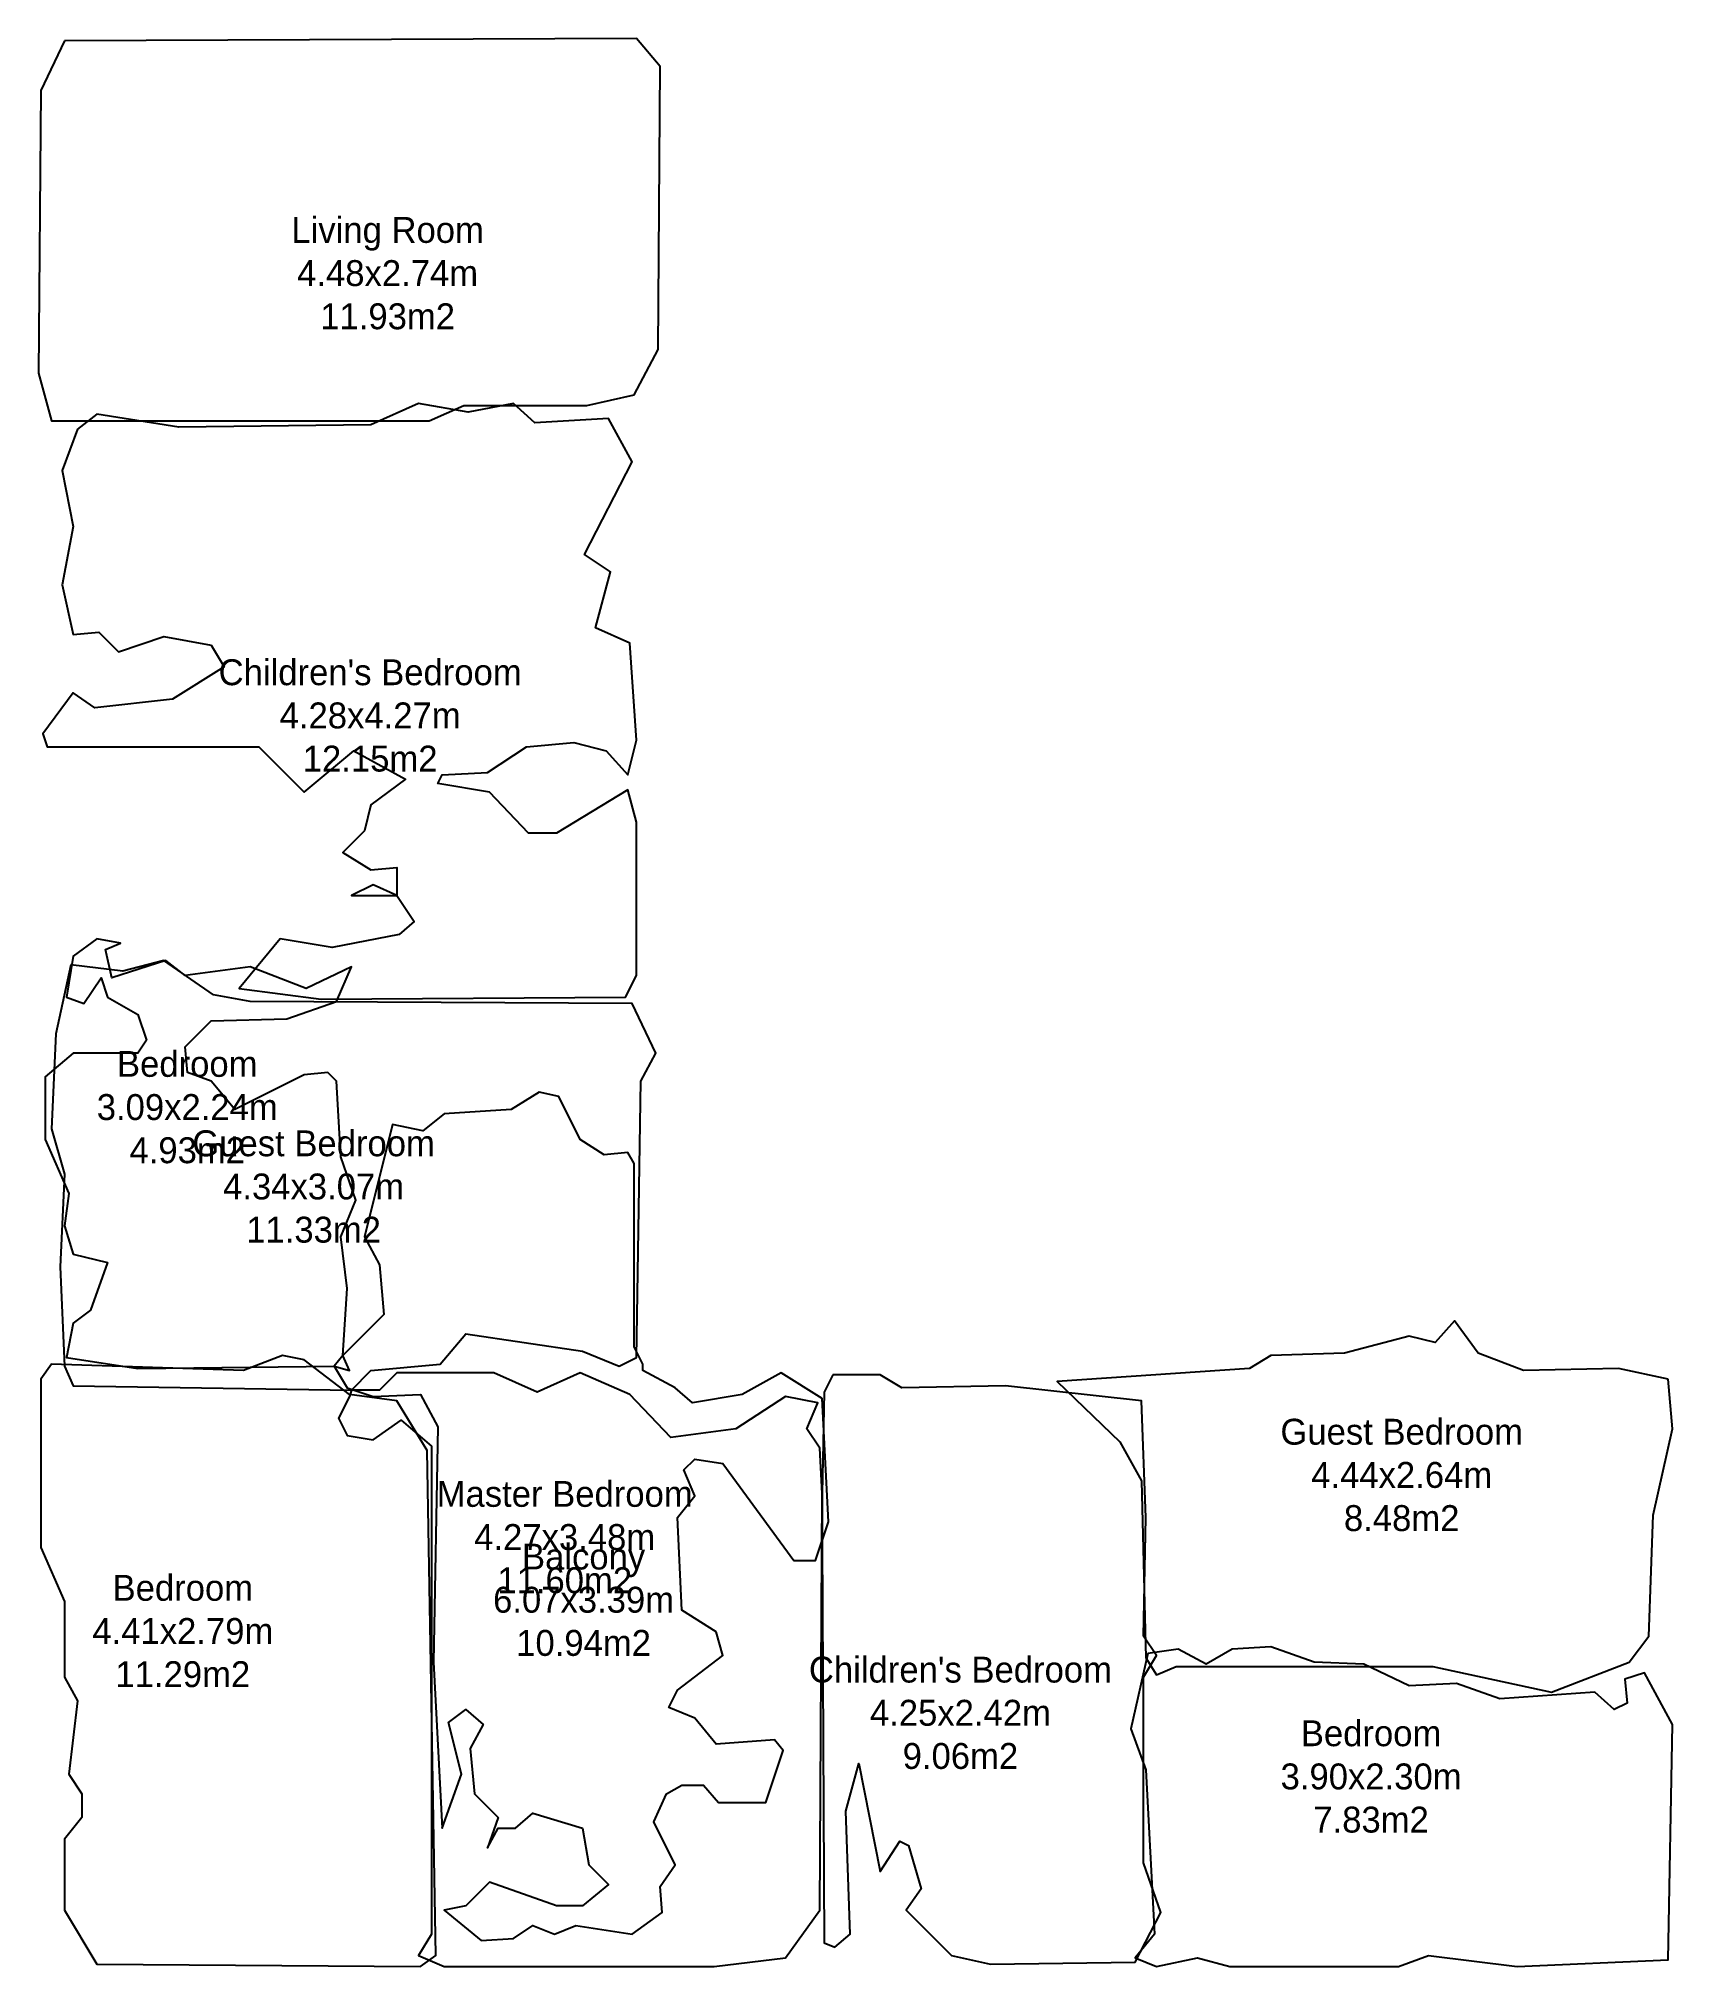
# Model space of a CAD drawing. Header units: metres. Extents: x 127 to 884, y 65 to 958.
import ezdxf

# ---------------------------------------------------------------- set-up
doc = ezdxf.new("R2010")
doc.units = ezdxf.units.M
doc.layers.add('DIMENSIONS', color=7, linetype='Continuous')
doc.layers.add('Living Area', color=1, linetype='Continuous')

msp = doc.modelspace()

# ---------------------------------------------------------------- linework, layer by layer
at = {"layer": 'Living Area'}
for points in [[(139, 957), (128, 934), (127, 803), (133, 781), (308, 781), (324, 788), (381, 788), (403, 793), (414, 814), (415, 945), (404, 958)], [(145, 777), (138, 758), (143, 732), (138, 705), (143, 682), (155, 683), (164, 674), (185, 681), (207, 677), (213, 667), (189, 652), (153, 648), (143, 655), (129, 636), (131, 630), (229, 630), (250, 609), (273, 628), (297, 615), (281, 603), (278, 591), (268, 581), (281, 573), (293, 574), (293, 561), (282, 566), (272, 561), (293, 561), (301, 549), (294, 543), (263, 537), (239, 541), (220, 518), (258, 513), (399, 514), (404, 524), (404, 595), (400, 610), (367, 590), (354, 590), (336, 609), (312, 613), (314, 617), (335, 618), (353, 630), (375, 632), (390, 628), (400, 617), (404, 633), (401, 678), (385, 685), (392, 711), (380, 719), (402, 762), (391, 782), (357, 780), (347, 789), (326, 785), (303, 789), (281, 779), (192, 778), (154, 784)], [(154, 541), (143, 533), (140, 514), (148, 511), (156, 523), (159, 514), (173, 506), (177, 494), (173, 488), (143, 488), (130, 477), (130, 448), (141, 423), (139, 408), (143, 395), (159, 391), (151, 369), (143, 363), (140, 347), (173, 342), (264, 343), (271, 341), (268, 348), (270, 379), (267, 403), (274, 420), (267, 440), (265, 475), (261, 479), (250, 478), (218, 462), (207, 475), (196, 479), (195, 491), (207, 503), (242, 504), (265, 512), (272, 528), (251, 518), (225, 528), (195, 524), (186, 531), (161, 523), (158, 536), (165, 539)], [(142, 529), (135, 497), (133, 453), (139, 432), (137, 389), (139, 343), (143, 334), (272, 332), (281, 341), (313, 344), (325, 358), (379, 350), (396, 343), (404, 347), (406, 475), (413, 488), (402, 511), (225, 512), (208, 515), (185, 531), (166, 526)], [(359, 470), (346, 462), (315, 460), (305, 452), (291, 455), (278, 403), (285, 390), (287, 367), (268, 348), (264, 343), (270, 333), (282, 329), (304, 330), (312, 315), (310, 206), (314, 129), (323, 154), (317, 178), (325, 184), (333, 177), (327, 166), (329, 145), (340, 134), (335, 120), (340, 129), (348, 129), (356, 136), (379, 129), (382, 112), (391, 103), (379, 93), (367, 93), (336, 104), (325, 93), (315, 91), (332, 77), (347, 78), (356, 84), (366, 80), (376, 84), (402, 80), (416, 90), (415, 102), (422, 112), (412, 132), (418, 145), (425, 149), (435, 149), (442, 141), (464, 141), (472, 165), (468, 170), (441, 168), (431, 180), (419, 185), (423, 193), (444, 209), (441, 220), (425, 230), (423, 273), (431, 283), (426, 295), (431, 300), (444, 298), (477, 253), (487, 253), (493, 271), (490, 328), (471, 340), (453, 330), (430, 326), (422, 333), (407, 341), (407, 344), (403, 352), (403, 437), (400, 442), (389, 441), (378, 448), (368, 468)], [(882, 337), (859, 342), (815, 341), (794, 349), (783, 364), (774, 354), (762, 357), (732, 349), (698, 348), (688, 342), (599, 336), (628, 308), (638, 290), (640, 208), (645, 200), (654, 204), (773, 204), (828, 192), (864, 206), (873, 218), (875, 274), (884, 314)], [(250, 346), (240, 348), (222, 341), (133, 344), (128, 337), (128, 259), (139, 234), (139, 199), (145, 188), (141, 154), (147, 145), (147, 134), (139, 124), (139, 91), (154, 66), (304, 65), (311, 70), (307, 304), (293, 327), (271, 330)], [(271, 329), (266, 319), (270, 311), (282, 309), (295, 318), (309, 306), (309, 80), (303, 70), (315, 65), (440, 65), (473, 69), (489, 91), (490, 284), (489, 305), (483, 314), (488, 326), (473, 329), (450, 314), (420, 310), (401, 330), (378, 340), (358, 331), (338, 340), (293, 340), (285, 332), (272, 332)], [(495, 339), (491, 331), (490, 284), (490, 262), (491, 76), (496, 74), (503, 80), (501, 137), (507, 159), (517, 109), (526, 123), (530, 121), (536, 101), (529, 91), (550, 70), (568, 66), (635, 67), (647, 90), (639, 113), (639, 199), (645, 209), (639, 218), (640, 273), (638, 327), (575, 334), (527, 333), (517, 339)], [(641, 210), (633, 175), (640, 156), (644, 80), (635, 69), (645, 65), (664, 69), (679, 65), (757, 65), (771, 70), (812, 65), (882, 68), (884, 177), (871, 201), (862, 198), (863, 187), (857, 184), (848, 192), (804, 189), (784, 196), (762, 195), (741, 205), (718, 206), (698, 213), (680, 212), (668, 205), (655, 212)]]:
    msp.add_lwpolyline(points, close=True, dxfattribs=at)

# ---------------------------------------------------------------- texts
at = {"layer": 'DIMENSIONS', "char_height": 12, "attachment_point": 5}
for s, insert in [('Living Room\\P4.48x2.74m\\P11.93m2', (288.73, 849.27)), ("Children's Bedroom\\P4.28x4.27m\\P12.15m2", (280.63, 644.39)), ('Bedroom\\P3.09x2.24m\\P4.93m2', (195.89, 462.98)), ('Guest Bedroom\\P4.34x3.07m\\P11.33m2', (254.43, 426.19)), ('Guest Bedroom\\P4.44x2.64m\\P8.48m2', (758.55, 292.59)), ('Master Bedroom\\P4.27x3.48m\\P11.60m2', (370.77, 263.81)), ('Balcony\\P6.07x3.39m\\P10.94m2', (379.52, 234.78)), ('Bedroom\\P4.41x2.79m\\P11.29m2', (193.85, 220.3)), ("Children's Bedroom\\P4.25x2.42m\\P9.06m2", (554.11, 182.41)), ('Bedroom\\P3.90x2.30m\\P7.83m2', (744.37, 152.93))]:
    msp.add_mtext(s, dxfattribs=dict(at, insert=insert))

doc.saveas('drawing.dxf')
